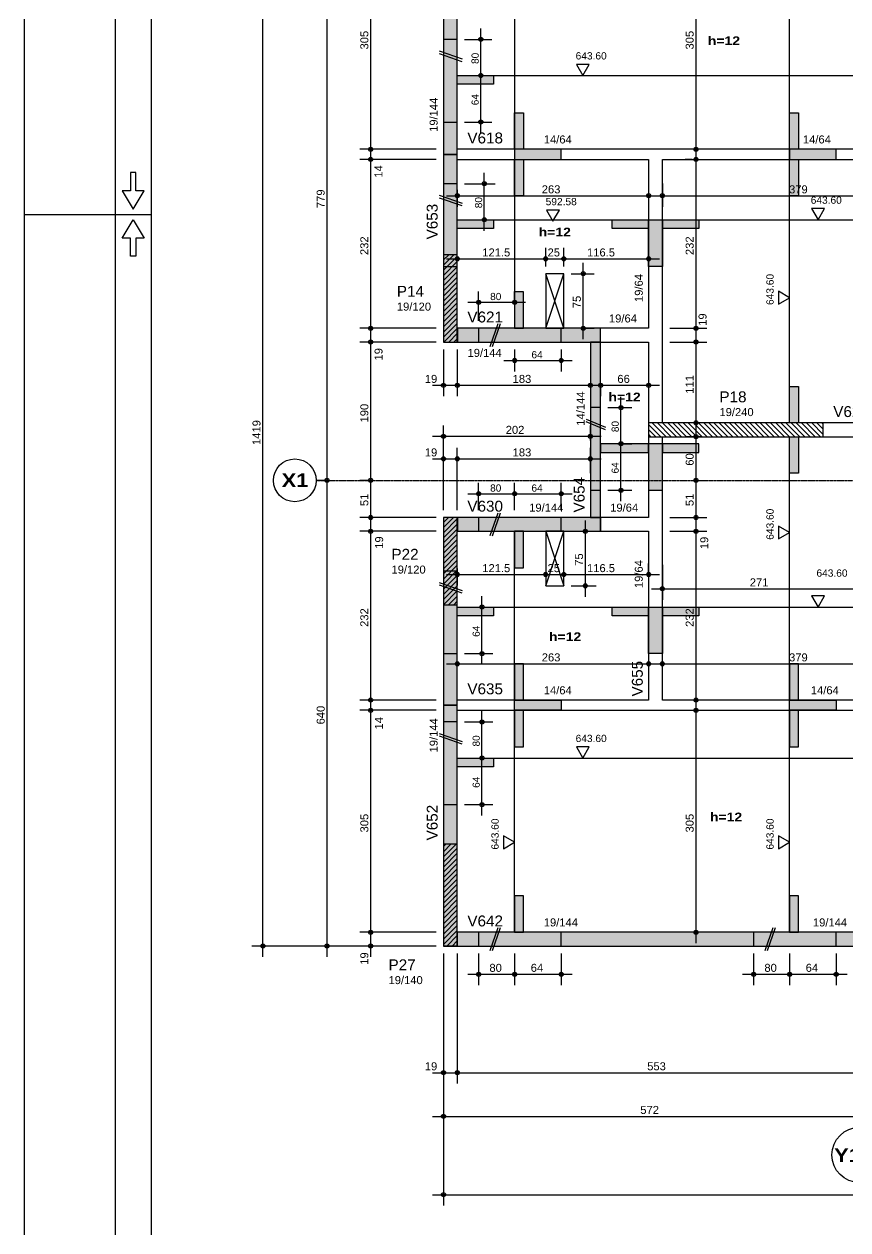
# Model space of a CAD drawing. Extents: x 0 to 7795, y 0 to 4205.
# Drawn here: x 0 to 1132, y 1577 to 3234 of the extents above; entities that cross this region are included whole.
import ezdxf

# ---------------------------------------------------------------- set-up
doc = ezdxf.new("R2010")
doc.units = 0
doc.header["$MEASUREMENT"] = 0
for name, pattern in [('ESTILO_TQS_0002', [0.4, 0.1, -0.3]), ('ESTILO_TQS_0006', [0.3, 0.2, -0.1]), ('ESTILO_TQS_0007', [2.1, 1.5, -0.2, 0.2, -0.2])]:
    doc.linetypes.add(name, pattern=pattern)
for name, color, linetype in [('MTH-179', 1, 'CONTINUOUS'), ('MTH-224', 4, 'CONTINUOUS'), ('MTH-230', 1, 'CONTINUOUS'), ('MTH-COTAS7', 31, 'CONTINUOUS'), ('MTH-DIM-PILAR', 3, 'CONTINUOUS'), ('MTH-DIM-VIGA', 3, 'CONTINUOUS'), ('MTH-EIXO-214', 4, 'CONTINUOUS'), ('MTH-FACE-VIGA', 7, 'CONTINUOUS'), ('MTH-HACHURA-PILAR', 1, 'CONTINUOUS'), ('MTH-LINHA-SEÇÃO', 16, 'CONTINUOUS'), ('MTH-MARGEM', 5, 'CONTINUOUS'), ('MTH-PILAR-MORRE', 5, 'CONTINUOUS'), ('MTH-PILAR-SEGUE', 5, 'CONTINUOUS'), ('MTH-SIMB_COTA', 3, 'CONTINUOUS'), ('MTH-SOMB120', 56, 'CONTINUOUS'), ('MTH-SOMBRA21', 150, 'CONTINUOUS'), ('MTH-TIT1-PILAR', 5, 'CONTINUOUS'), ('MTH-TIT1-VIGA', 5, 'CONTINUOUS'), ('MTH-TXT', 4, 'CONTINUOUS'), ('MTH-TXT-NEGRITO', 5, 'CONTINUOUS'), ('MTH-VIGA-INVERTIDA', 7, 'ESTILO_TQS_0002')]:
    doc.layers.add(name, color=color, linetype=linetype)
doc.styles.add('TQS_ARIAL', font='arial.ttf')
doc.styles.add('TQS_ARIAL_BLACK', font='ariblk.ttf')

msp = doc.modelspace()

# ---------------------------------------------------------------- linework, layer by layer
at = {"layer": 'MTH-179', "linetype": 'Continuous'}
for p, q in [((0.004008, 4204.998269), (0.004008, -0.002219)), ((125.004016, 4204.998269), (125.004016, -0.002219)), ((0.004008, 2972.497781), (175.004008, 2972.497781))]:
    msp.add_line(p, q, dxfattribs=at)
for points in [[(150.004008, 2979.997781), (165.004008, 3004.997781), (153.754008, 3004.997781), (153.754008, 3029.997781), (146.254008, 3029.997781), (146.254008, 3004.997781), (135.004008, 3004.997781), (150.004008, 2979.997781)], [(150.004008, 2964.997781), (165.004008, 2939.997781), (153.754008, 2939.997781), (153.754008, 2914.997781), (146.254008, 2914.997781), (146.254008, 2939.997781), (135.004008, 2939.997781), (150.004008, 2964.997781)]]:
    msp.add_lwpolyline(points, dxfattribs=at)
at = {"layer": 'MTH-224', "linetype": 'Continuous'}
for points in [[(759.359602, 3178.810307), (768.192605, 3163.511837), (777.02473, 3178.810307), (759.359602, 3178.810307)], [(718.178365, 2978.528979), (727.011368, 2963.230509), (735.843493, 2978.528979), (718.178365, 2978.528979)], [(1082.560302, 2980.528979), (1091.393306, 2965.230509), (1100.22543, 2980.528979), (1082.560302, 2980.528979)], [(1037.096563, 2849.268351), (1052.395033, 2858.101354), (1037.096563, 2866.933478), (1037.096563, 2849.268351)], [(1037.096563, 2526.651687), (1052.395033, 2535.484691), (1037.096563, 2544.316815), (1037.096563, 2526.651687)], [(1082.560302, 2448.289964), (1091.393306, 2432.991494), (1100.22543, 2448.289964), (1082.560302, 2448.289964)], [(759.359602, 2240.790798), (768.192605, 2225.492328), (777.02473, 2240.790798), (759.359602, 2240.790798)], [(659.087896, 2100.906046), (674.386366, 2109.739049), (659.087896, 2118.571174), (659.087896, 2100.906046)], [(1037.096563, 2100.906046), (1052.395033, 2109.739049), (1037.096563, 2118.571174), (1037.096563, 2100.906046)]]:
    msp.add_lwpolyline(points, dxfattribs=at)
at = {"layer": 'MTH-230', "linetype": 'Continuous'}
for p, q in [((717.011355, 2816.135497), (742.011369, 2891.135495)), ((742.011369, 2816.135497), (717.011355, 2891.135495)), ((717.011301, 2537.135601), (742.011301, 2462.135601)), ((717.011301, 2462.135601), (742.011301, 2537.135601))]:
    msp.add_line(p, q, dxfattribs=at)
for centre, radius in [((372.092488, 2607.135465), 29.418879), ((1148.511366, 1680.135501), 38)]:
    msp.add_circle(centre, radius, dxfattribs=at)
at = {"layer": 'MTH-COTAS7', "linetype": 'Continuous'}
for p, q in [((328.265627, 1952.135502), (328.265627, 3401.1355)), ((416.511366, 2592.135465), (416.511366, 3401.1355)), ((476.511366, 3047.1355), (476.511366, 3382.135501)), ((923.725846, 3047.1355), (923.725846, 3382.135501)), ((627.922826, 3148.511837), (627.922826, 3228.077854)), ((605.511366, 3213.077854), (642.922826, 3213.077854)), ((627.922826, 3084.511837), (627.922826, 3178.511837)), ((630.511366, 3163.511837), (642.922826, 3163.511837)), ((630.511366, 3163.511837), (642.922826, 3163.511837)), ((605.511366, 3099.511837), (642.922826, 3099.511837)), ((476.511366, 3033.1355), (476.511366, 3077.1355)), ((566.511366, 3062.1355), (461.511366, 3062.1355)), ((566.511366, 3062.1355), (461.511366, 3062.1355)), ((476.511366, 2801.135501), (476.511366, 3063.1355)), ((930.829423, 3062.1355), (908.725846, 3062.1355)), ((923.725846, 2801.135501), (923.725846, 3063.1355)), ((566.511366, 3048.1355), (461.511366, 3048.1355)), ((566.511366, 3048.1355), (461.511366, 3048.1355)), ((918.511368, 3048.1355), (908.725846, 3048.1355)), ((632.658982, 2950.230509), (632.658982, 3029.796526)), ((595.511366, 3006.466869), (595.511366, 2983.232143)), ((605.511366, 3014.796526), (647.658982, 3014.796526)), ((858.51137, 3005.209208), (858.51137, 2983.232143)), ((877.51137, 3015.238483), (877.51137, 2983.232143)), ((580.511366, 2998.232143), (873.51137, 2998.232143)), ((862.51137, 2998.232143), (1271.506838, 2998.232143)), ((605.511366, 2965.230509), (647.658982, 2965.230509)), ((595.511366, 2890.565791), (595.511366, 2926.533561)), ((717.011355, 2901.135495), (717.011355, 2926.533561)), ((717.011355, 2901.135495), (717.011355, 2926.533561)), ((742.011369, 2901.135495), (742.011369, 2926.533561)), ((742.011369, 2901.135495), (742.011369, 2926.533561)), ((858.51137, 2911.230509), (858.51137, 2926.533561)), ((580.511366, 2911.533561), (732.011355, 2911.533561)), ((702.011355, 2911.533561), (757.011369, 2911.533561)), ((727.011369, 2911.533561), (873.51137, 2911.533561)), ((768.627084, 2801.135501), (768.627084, 2906.135495)), ((752.011369, 2891.135495), (783.627084, 2891.135495)), ((624.82035, 2826.135501), (624.82035, 2866.885246)), ((674.386366, 2851.135501), (674.386366, 2866.885246)), ((609.82035, 2851.885246), (689.386366, 2851.885246)), ((476.511366, 2782.135501), (476.511366, 2831.135501)), ((923.725846, 2782.135501), (923.725846, 2831.135501)), ((566.511366, 2816.135501), (461.511366, 2816.135501)), ((566.511366, 2816.135501), (461.511366, 2816.135501)), ((476.511366, 2592.135465), (476.511366, 2812.135501)), ((769.499742, 2816.135501), (783.627084, 2816.135501)), ((887.51137, 2816.135501), (938.725846, 2816.135501)), ((887.51137, 2816.135501), (938.725846, 2816.135501)), ((923.725846, 2671.135503), (923.725846, 2812.135501)), ((566.511366, 2797.135501), (461.511366, 2797.135501)), ((566.511366, 2797.135501), (461.511366, 2797.135501)), ((576.511366, 2787.135501), (576.511366, 2722.75702)), ((595.511366, 2787.135501), (595.511366, 2722.75702)), ((674.386366, 2787.135501), (674.386366, 2756.869801)), ((738.386366, 2787.135501), (738.386366, 2756.869801)), ((887.51137, 2797.135501), (938.725846, 2797.135501)), ((887.51137, 2797.135501), (938.725846, 2797.135501)), ((595.511366, 2777.135501), (595.511366, 2722.75702)), ((659.386366, 2771.869801), (753.386366, 2771.869801)), ((778.511366, 2764.81614), (778.511366, 2722.75702)), ((561.511366, 2737.75702), (610.511366, 2737.75702)), ((580.511366, 2737.75702), (793.511366, 2737.75702)), ((777.511366, 2737.75702), (873.51137, 2737.75702)), ((792.511366, 2740.018856), (792.511366, 2722.75702)), ((858.51137, 2737.846859), (858.51137, 2722.75702)), ((820.483856, 2642.527597), (820.483856, 2722.093613)), ((802.511371, 2707.093613), (835.483856, 2707.093613)), ((932.445844, 2686.135503), (908.725846, 2686.135503)), ((576.511366, 2576.135501), (576.511366, 2682.734436)), ((778.511366, 2661.744112), (778.511366, 2682.734436)), ((820.483856, 2578.527597), (820.483856, 2672.527597)), ((923.725846, 2592.135465), (923.725846, 2682.135503)), ((561.511366, 2667.734436), (793.511366, 2667.734436)), ((576.511366, 2566.135501), (576.511366, 2651.744112)), ((595.511366, 2566.135501), (595.511366, 2651.744112)), ((595.511366, 2576.135501), (595.511366, 2651.744112)), ((778.511366, 2617.135465), (778.511366, 2651.744112)), ((815.996606, 2657.527597), (835.483856, 2657.527597)), ((815.996606, 2657.527597), (835.483856, 2657.527597)), ((932.279782, 2667.135503), (908.725846, 2667.135503)), ((561.511366, 2636.744112), (610.511366, 2636.744112)), ((580.511366, 2636.744112), (793.511366, 2636.744112)), ((416.511366, 1952.135502), (416.511366, 2622.135465)), ((476.511366, 2541.135501), (476.511366, 2622.135465)), ((923.725846, 2541.135501), (923.725846, 2622.135465)), ((414.290265, 2607.135465), (401.511366, 2607.135465)), ((415.263329, 2607.135465), (401.511366, 2607.135465)), ((475.263329, 2607.135465), (461.511366, 2607.135465)), ((475.263329, 2607.135465), (461.511366, 2607.135465)), ((624.82035, 2566.135501), (624.82035, 2603.675769)), ((674.386366, 2566.135501), (674.386366, 2603.675769)), ((674.386366, 2566.135501), (674.386366, 2603.675769)), ((738.386366, 2566.135501), (738.386366, 2603.675769)), ((920.849587, 2607.135465), (938.725846, 2607.135465)), ((920.849587, 2607.135465), (938.725846, 2607.135465)), ((609.82035, 2588.675769), (689.386366, 2588.675769)), ((659.386366, 2588.675769), (753.386366, 2588.675769)), ((802.511371, 2593.527597), (835.483856, 2593.527597)), ((476.511366, 2522.135501), (476.511366, 2571.135501)), ((923.725846, 2522.135501), (923.725846, 2571.135501)), ((566.511366, 2556.135501), (461.511366, 2556.135501)), ((566.511366, 2556.135501), (461.511366, 2556.135501)), ((476.511366, 2290.135499), (476.511366, 2552.135501)), ((771.572655, 2447.135601), (771.572655, 2552.135501)), ((887.51137, 2556.135501), (938.725846, 2556.135501)), ((887.51137, 2556.135501), (938.725846, 2556.135501)), ((923.725846, 2290.135499), (923.725846, 2552.135501)), ((566.511366, 2537.135501), (461.511366, 2537.135501)), ((566.511366, 2537.135501), (461.511366, 2537.135501)), ((752.011301, 2537.135501), (786.572655, 2537.135501)), ((887.51137, 2537.135501), (938.725846, 2537.135501)), ((887.51137, 2537.135501), (938.725846, 2537.135501)), ((595.511366, 2486.135501), (595.511366, 2462.703792)), ((717.011301, 2489.635601), (717.011301, 2462.703792)), ((717.011301, 2489.635601), (717.011301, 2462.703792)), ((742.011301, 2472.135601), (742.011301, 2492.703792)), ((742.011301, 2472.135601), (742.011301, 2492.703792)), ((858.51137, 2481.441871), (858.51137, 2492.703792)), ((877.51137, 2490.948344), (877.51137, 2443.127822)), ((580.511366, 2477.703792), (732.011301, 2477.703792)), ((702.011301, 2477.703792), (757.011301, 2477.703792)), ((727.011301, 2477.703792), (873.51137, 2477.703792)), ((752.011301, 2462.135601), (786.572655, 2462.135601)), ((862.51137, 2458.127822), (1163.511366, 2458.127822)), ((629.402199, 2353.991494), (629.402199, 2447.991494)), ((630.511366, 2432.991494), (644.402199, 2432.991494)), ((877.51137, 2349.816305), (877.51137, 2370.038858)), ((580.511366, 2355.038858), (873.51137, 2355.038858)), ((605.511366, 2368.991494), (644.402199, 2368.991494)), ((862.51137, 2355.038858), (1271.506838, 2355.038858)), ((476.511366, 2276.135499), (476.511366, 2320.135499)), ((566.511366, 2305.135499), (461.511366, 2305.135499)), ((566.511366, 2305.135499), (461.511366, 2305.135499)), ((476.511366, 1971.135501), (476.511366, 2306.135499)), ((932.234562, 2305.135499), (908.725846, 2305.135499)), ((923.725846, 1971.135501), (923.725846, 2306.135499)), ((566.511366, 2291.135499), (461.511366, 2291.135499)), ((566.511366, 2291.135499), (461.511366, 2291.135499)), ((629.402199, 2210.492328), (629.402199, 2290.058344)), ((605.511366, 2275.058344), (644.402199, 2275.058344)), ((629.402199, 2146.492328), (629.402199, 2240.492328)), ((630.511366, 2225.492328), (644.402199, 2225.492328)), ((630.511366, 2225.492328), (644.402199, 2225.492328)), ((605.511366, 2161.492328), (644.402199, 2161.492328)), ((476.511366, 1952.135502), (476.511366, 2001.135501)), ((566.511366, 1986.135501), (461.511366, 1986.135501)), ((566.511366, 1986.135501), (461.511366, 1986.135501)), ((566.511366, 1967.135502), (313.265627, 1967.135502)), ((566.511366, 1967.135502), (401.511366, 1967.135502)), ((566.511366, 1967.135502), (461.511366, 1967.135502)), ((576.511366, 1957.135502), (576.511366, 1778.135501)), ((576.511366, 1957.135502), (576.511366, 1718.135501)), ((595.511366, 1957.135502), (595.511366, 1778.135501)), ((595.511366, 1957.135501), (595.511366, 1778.135501)), ((624.82035, 1957.135501), (624.82035, 1913.431339)), ((674.386366, 1957.135501), (674.386366, 1913.431339)), ((674.386366, 1957.135501), (674.386366, 1913.431339)), ((738.386366, 1957.135501), (738.386366, 1913.431339)), ((1002.829017, 1957.135501), (1002.829017, 1913.431339)), ((1052.395033, 1957.135501), (1052.395033, 1913.431339)), ((1052.395033, 1957.135501), (1052.395033, 1913.431339)), ((1116.395033, 1957.135501), (1116.395033, 1913.431339)), ((576.511366, 1947.135502), (576.511366, 1610.451785)), ((609.82035, 1928.431339), (689.386366, 1928.431339)), ((659.386366, 1928.431339), (753.386366, 1928.431339)), ((987.829017, 1928.431339), (1067.395033, 1928.431339)), ((1037.395033, 1928.431339), (1131.395033, 1928.431339)), ((561.511366, 1793.135501), (610.511366, 1793.135501)), ((580.511366, 1793.135501), (1163.511366, 1793.135501)), ((561.511366, 1733.135501), (1163.511366, 1733.135501)), ((561.511366, 1625.451785), (5343.511366, 1625.451785))]:
    msp.add_line(p, q, dxfattribs=at)
at = {"layer": 'MTH-EIXO-214', "linetype": 'ESTILO_TQS_0007'}
msp.add_line((401.511366, 2607.135465), (5503.511366, 2607.135465), dxfattribs=at)
at = {"layer": 'MTH-FACE-VIGA', "linetype": 'Continuous'}
for points in [[(576.511366, 3246.1355), (576.511366, 3055.1355)], [(595.511366, 3062.1355), (595.511366, 3246.1355)], [(576.511366, 3055.1355), (576.511366, 2917.135501)], [(1256.506838, 3062.1355), (595.511366, 3062.1355)], [(595.511366, 2917.135501), (595.511366, 3048.1355)], [(595.511366, 3048.1355), (858.51137, 3048.1355)], [(858.51137, 3048.1355), (858.51137, 2816.135501)], [(877.51137, 2806.635501), (877.51137, 3048.1355)], [(877.51137, 3048.1355), (979.511366, 3048.1355)], [(979.511366, 3048.1355), (1275.506838, 3048.1355)], [(717.011355, 2816.135497), (742.011369, 2816.135497), (742.011369, 2891.135495), (717.011355, 2891.135495), (717.011355, 2816.135497)], [(785.511366, 2816.135501), (595.511366, 2816.135501)], [(858.51137, 2816.135501), (785.511366, 2816.135501)], [(877.51137, 2686.135503), (877.51137, 2806.635501)], [(595.511366, 2797.135501), (778.511366, 2797.135501)], [(778.511366, 2797.135501), (778.511366, 2556.135501)], [(792.511366, 2797.135501), (858.51137, 2797.135501)], [(792.511366, 2556.135501), (792.511366, 2797.135501)], [(858.51137, 2797.135501), (858.51137, 2686.135503)], [(1310.51056, 2686.135501), (1098.511366, 2686.135501)], [(858.51137, 2667.135503), (858.51137, 2556.135501)], [(877.51137, 2546.635501), (877.51137, 2667.135503)], [(1098.511366, 2667.135501), (1310.51056, 2667.135501)], [(778.511366, 2556.135501), (595.511366, 2556.135501)], [(858.51137, 2556.135501), (792.511366, 2556.135501)], [(595.511366, 2537.135501), (785.511366, 2537.135501)], [(717.011301, 2537.135601), (717.011301, 2462.135601), (742.011301, 2462.135601), (742.011301, 2537.135601), (717.011301, 2537.135601)], [(785.511366, 2537.135501), (858.51137, 2537.135501)], [(858.51137, 2537.135501), (858.51137, 2305.135499)], [(877.51137, 2305.135499), (877.51137, 2546.635501)], [(576.511366, 2436.135501), (576.511366, 2298.135499)], [(595.511366, 2305.135499), (595.511366, 2436.135501)], [(858.51137, 2305.135499), (595.511366, 2305.135499)], [(979.511366, 2305.135499), (877.51137, 2305.135499)], [(1275.506838, 2305.135499), (979.511366, 2305.135499)], [(576.511366, 2298.135499), (576.511366, 2107.135502)], [(595.511366, 2107.135502), (595.511366, 2291.135499)], [(595.511366, 2291.135499), (1256.506838, 2291.135499)], [(1256.506838, 1986.135501), (595.511366, 1986.135501)], [(595.511366, 1967.135501), (979.511366, 1967.135501)], [(979.511366, 1967.135501), (1256.511366, 1967.135501)]]:
    msp.add_lwpolyline(points, dxfattribs=at)
at = {"layer": 'MTH-HACHURA-PILAR', "linetype": 'Continuous'}
for p, q in [((576.511366, 2902.892677), (590.75419, 2917.135501)), ((576.511366, 2909.963744), (583.683123, 2917.135501)), ((576.511366, 2917.034812), (576.612055, 2917.135501)), ((576.511366, 2895.821609), (595.511366, 2914.821609)), ((576.511366, 2888.750541), (595.511366, 2907.750541)), ((576.511366, 2881.679473), (595.511366, 2900.679473)), ((576.511366, 2874.608405), (595.511366, 2893.608405)), ((576.511366, 2867.537338), (595.511366, 2886.537338)), ((576.511366, 2860.46627), (595.511366, 2879.46627)), ((576.511366, 2853.395202), (595.511366, 2872.395202)), ((576.511366, 2846.324134), (595.511366, 2865.324134)), ((576.511366, 2839.253066), (595.511366, 2858.253066)), ((576.511366, 2832.181998), (595.511366, 2851.181998)), ((576.511366, 2825.110931), (595.511366, 2844.110931)), ((576.511366, 2818.039863), (595.511366, 2837.039863)), ((576.511366, 2810.968795), (595.511366, 2829.968795)), ((576.511366, 2803.897727), (595.511366, 2822.897727)), ((576.820208, 2797.135501), (595.511366, 2815.826659)), ((583.891275, 2797.135501), (595.511366, 2808.755592)), ((590.962343, 2797.135501), (595.511366, 2801.684524)), ((863.540539, 2686.135503), (882.540539, 2667.135503)), ((870.611607, 2686.135503), (889.611607, 2667.135503)), ((877.682675, 2686.135503), (896.682675, 2667.135503)), ((884.753742, 2686.135503), (903.753742, 2667.135503)), ((891.82481, 2686.135503), (910.82481, 2667.135503)), ((898.895878, 2686.135503), (917.895878, 2667.135503)), ((905.966946, 2686.135503), (924.966946, 2667.135503)), ((913.038014, 2686.135503), (932.038014, 2667.135503)), ((920.109081, 2686.135503), (939.109081, 2667.135503)), ((927.180149, 2686.135503), (946.180149, 2667.135503)), ((934.251217, 2686.135503), (953.251217, 2667.135503)), ((941.322285, 2686.135503), (960.322285, 2667.135503)), ((948.393353, 2686.135503), (967.393353, 2667.135503)), ((955.464421, 2686.135503), (974.464421, 2667.135503)), ((962.535488, 2686.135503), (981.535488, 2667.135503)), ((969.606556, 2686.135503), (988.606556, 2667.135503)), ((976.677624, 2686.135503), (995.677624, 2667.135503)), ((983.748692, 2686.135503), (1002.748692, 2667.135503)), ((990.81976, 2686.135503), (1009.81976, 2667.135503)), ((997.890827, 2686.135503), (1016.890827, 2667.135503)), ((1004.961895, 2686.135503), (1023.961895, 2667.135503)), ((1012.032963, 2686.135503), (1031.032963, 2667.135503)), ((1019.104031, 2686.135503), (1038.104031, 2667.135503)), ((1026.175099, 2686.135503), (1045.175099, 2667.135503)), ((1033.246166, 2686.135503), (1052.246166, 2667.135503)), ((1040.317234, 2686.135503), (1059.317234, 2667.135503)), ((1047.388302, 2686.135503), (1066.388302, 2667.135503)), ((1054.45937, 2686.135503), (1073.45937, 2667.135503)), ((1061.530438, 2686.135503), (1080.530438, 2667.135503)), ((1068.601506, 2686.135503), (1087.601506, 2667.135503)), ((1075.672573, 2686.135503), (1094.672573, 2667.135503)), ((1082.743641, 2686.135503), (1098.511366, 2670.367777)), ((1089.814709, 2686.135503), (1098.511366, 2677.438845)), ((1096.885777, 2686.135503), (1098.511366, 2684.509913)), ((858.511366, 2684.093607), (875.469471, 2667.135503)), ((858.511366, 2677.022539), (868.398403, 2667.135503)), ((858.511366, 2669.951472), (861.327336, 2667.135503)), ((576.511366, 2542.268218), (590.378649, 2556.135501)), ((576.511366, 2549.339286), (583.307581, 2556.135501)), ((576.511366, 2535.19715), (595.511366, 2554.19715)), ((576.511366, 2528.126083), (595.511366, 2547.126083)), ((576.511366, 2521.055015), (595.511366, 2540.055015)), ((576.511366, 2513.983947), (595.511366, 2532.983947)), ((576.511366, 2506.912879), (595.511366, 2525.912879)), ((576.511366, 2499.841811), (595.511366, 2518.841811)), ((576.511366, 2492.770744), (595.511366, 2511.770744)), ((576.511366, 2485.699676), (595.511366, 2504.699676)), ((576.511366, 2478.628608), (595.511366, 2497.628608)), ((576.511366, 2471.55754), (595.511366, 2490.55754)), ((576.511366, 2464.486472), (595.511366, 2483.486472)), ((576.511366, 2457.415404), (595.511366, 2476.415404)), ((576.511366, 2450.344337), (595.511366, 2469.344337)), ((576.511366, 2443.273269), (595.511366, 2462.273269)), ((576.511366, 2436.202201), (595.511366, 2455.202201)), ((583.515734, 2436.135501), (595.511366, 2448.131133)), ((590.586802, 2436.135501), (595.511366, 2441.060065)), ((576.511366, 2089.719878), (593.92699, 2107.135502)), ((576.511366, 2096.790946), (586.855922, 2107.135502)), ((576.511366, 2103.862014), (579.784854, 2107.135502)), ((576.511366, 2082.64881), (595.511366, 2101.64881)), ((576.511366, 2075.577743), (595.511366, 2094.577743)), ((576.511366, 2068.506675), (595.511366, 2087.506675)), ((576.511366, 2061.435607), (595.511366, 2080.435607)), ((576.511366, 2054.364539), (595.511366, 2073.364539)), ((576.511366, 2047.293471), (595.511366, 2066.293471)), ((576.511366, 2040.222404), (595.511366, 2059.222404)), ((576.511366, 2033.151336), (595.511366, 2052.151336)), ((576.511366, 2026.080268), (595.511366, 2045.080268)), ((576.511366, 2019.0092), (595.511366, 2038.0092)), ((576.511366, 2011.938132), (595.511366, 2030.938132)), ((576.511366, 2004.867064), (595.511366, 2023.867064)), ((576.511366, 1997.795997), (595.511366, 2016.795997)), ((576.511366, 1990.724929), (595.511366, 2009.724929)), ((576.511366, 1983.653861), (595.511366, 2002.653861)), ((576.511366, 1976.582793), (595.511366, 1995.582793)), ((576.511366, 1969.511725), (595.511366, 1988.511725)), ((581.20621, 1967.135502), (595.511366, 1981.440658)), ((588.277278, 1967.135502), (595.511366, 1974.36959)), ((595.348346, 1967.135502), (595.511366, 1967.298522))]:
    msp.add_line(p, q, dxfattribs=at)
at = {"layer": 'MTH-LINHA-SEÇÃO', "linetype": 'Continuous'}
for p, q in [((674.386366, 3367.135501), (674.386366, 2816.135501)), ((1052.395033, 2686.135501), (1052.395033, 3367.135501)), ((570.395786, 3193.87845), (601.947584, 3182.956674)), ((570.547478, 3197.215659), (602.099276, 3186.293883)), ((595.511366, 3163.511837), (1550.51056, 3163.511837)), ((570.395786, 2995.597122), (601.947584, 2984.675346)), ((570.547478, 2998.934331), (602.099276, 2988.012555)), ((595.511366, 2965.230509), (1600.51056, 2965.230509)), ((640.682544, 2791.171612), (651.604321, 2822.72341)), ((644.019754, 2791.019921), (654.94153, 2822.571718)), ((772.395791, 2687.89421), (798.947589, 2676.972433)), ((772.547483, 2691.231419), (799.099281, 2680.309643)), ((1052.395033, 1986.135501), (1052.395033, 2667.135501)), ((640.682544, 2531.171612), (651.604321, 2562.72341)), ((644.019754, 2531.019921), (654.94153, 2562.571718)), ((674.386366, 1986.135501), (674.386366, 2537.135501)), ((570.395786, 2463.358107), (601.947584, 2452.436331)), ((570.547478, 2466.695316), (602.099276, 2455.77354)), ((595.511366, 2432.991494), (1600.51056, 2432.991494)), ((570.395786, 2255.858941), (601.947584, 2244.937164)), ((570.547478, 2259.19615), (602.099276, 2248.274374)), ((595.511366, 2225.492328), (2503.511361, 2225.492328)), ((640.682544, 1961.171612), (651.604321, 1992.72341)), ((644.019754, 1961.019921), (654.94153, 1992.571718)), ((1018.691211, 1961.171612), (1029.612987, 1992.72341)), ((1022.02842, 1961.019921), (1032.950197, 1992.571718))]:
    msp.add_line(p, q, dxfattribs=at)
for points in [[(595.511366, 3213.077854), (576.511366, 3213.077854), (576.511366, 3099.511837), (595.511366, 3099.511837), (595.511366, 3213.077854)], [(595.511366, 3163.511837), (645.511366, 3163.511837), (645.511366, 3151.511837), (595.511366, 3151.511837), (595.511366, 3163.511837)], [(674.386366, 3062.1355), (674.386366, 3112.1355), (686.386366, 3112.1355), (686.386366, 3062.1355), (674.386366, 3062.1355)], [(1052.395033, 3062.1355), (1052.395033, 3112.1355), (1064.395033, 3112.1355), (1064.395033, 3062.1355), (1052.395033, 3062.1355)], [(738.386366, 3062.1355), (674.386366, 3062.1355), (674.386366, 3048.1355), (738.386366, 3048.1355), (738.386366, 3062.1355)], [(1116.395033, 3062.1355), (1052.395033, 3062.1355), (1052.395033, 3048.1355), (1116.395033, 3048.1355), (1116.395033, 3062.1355)], [(674.386366, 2998.1355), (674.386366, 3048.1355), (686.386366, 3048.1355), (686.386366, 2998.1355), (674.386366, 2998.1355)], [(1052.395033, 2998.1355), (1052.395033, 3048.1355), (1064.395033, 3048.1355), (1064.395033, 2998.1355), (1052.395033, 2998.1355)], [(595.511366, 3014.796526), (576.511366, 3014.796526), (576.511366, 2901.230509), (595.511366, 2901.230509), (595.511366, 3014.796526)], [(595.511366, 2965.230509), (645.511366, 2965.230509), (645.511366, 2953.230509), (595.511366, 2953.230509), (595.511366, 2965.230509)], [(808.51137, 2965.230509), (858.51137, 2965.230509), (858.51137, 2953.230509), (808.51137, 2953.230509), (808.51137, 2965.230509)], [(858.51137, 2965.230509), (877.51137, 2965.230509), (877.51137, 2901.230509), (858.51137, 2901.230509), (858.51137, 2965.230509)], [(877.51137, 2965.230509), (927.51137, 2965.230509), (927.51137, 2953.230509), (877.51137, 2953.230509), (877.51137, 2965.230509)], [(674.386366, 2866.135501), (674.386366, 2816.135501), (686.386366, 2816.135501), (686.386366, 2866.135501), (674.386366, 2866.135501)], [(624.82035, 2816.135501), (624.82035, 2797.135501), (738.386366, 2797.135501), (738.386366, 2816.135501), (624.82035, 2816.135501)], [(1052.395033, 2686.135503), (1052.395033, 2736.135503), (1064.395033, 2736.135503), (1064.395033, 2686.135503), (1052.395033, 2686.135503)], [(792.511371, 2707.093613), (778.511371, 2707.093613), (778.511371, 2593.527597), (792.511371, 2593.527597), (792.511371, 2707.093613)], [(858.511371, 2657.527597), (792.511371, 2657.527597), (792.511371, 2645.527597), (858.511371, 2645.527597), (858.511371, 2657.527597)], [(877.511371, 2657.527597), (858.511371, 2657.527597), (858.511371, 2593.527597), (877.511371, 2593.527597), (877.511371, 2657.527597)], [(927.511371, 2657.527597), (877.511371, 2657.527597), (877.511371, 2645.527597), (927.511371, 2645.527597), (927.511371, 2657.527597)], [(1052.395033, 2617.135503), (1052.395033, 2667.135503), (1064.395033, 2667.135503), (1064.395033, 2617.135503), (1052.395033, 2617.135503)], [(624.82035, 2556.135501), (624.82035, 2537.135501), (738.386366, 2537.135501), (738.386366, 2556.135501), (624.82035, 2556.135501)], [(674.386366, 2537.135501), (674.386366, 2487.135501), (686.386366, 2487.135501), (686.386366, 2537.135501), (674.386366, 2537.135501)], [(595.511366, 2482.557511), (576.511366, 2482.557511), (576.511366, 2368.991494), (595.511366, 2368.991494), (595.511366, 2482.557511)], [(595.511366, 2432.991494), (645.511366, 2432.991494), (645.511366, 2420.991494), (595.511366, 2420.991494), (595.511366, 2432.991494)], [(808.51137, 2432.991494), (858.51137, 2432.991494), (858.51137, 2420.991494), (808.51137, 2420.991494), (808.51137, 2432.991494)], [(858.51137, 2432.991494), (877.51137, 2432.991494), (877.51137, 2368.991494), (858.51137, 2368.991494), (858.51137, 2432.991494)], [(877.51137, 2432.991494), (927.51137, 2432.991494), (927.51137, 2420.991494), (877.51137, 2420.991494), (877.51137, 2432.991494)], [(674.386366, 2355.135501), (674.386366, 2305.135501), (686.386366, 2305.135501), (686.386366, 2355.135501), (674.386366, 2355.135501)], [(1052.395033, 2355.135501), (1052.395033, 2305.135501), (1064.395033, 2305.135501), (1064.395033, 2355.135501), (1052.395033, 2355.135501)], [(738.386366, 2291.135501), (674.386366, 2291.135501), (674.386366, 2305.135501), (738.386366, 2305.135501), (738.386366, 2291.135501)], [(1116.395033, 2291.135501), (1052.395033, 2291.135501), (1052.395033, 2305.135501), (1116.395033, 2305.135501), (1116.395033, 2291.135501)], [(674.386366, 2291.135501), (674.386366, 2241.135501), (686.386366, 2241.135501), (686.386366, 2291.135501), (674.386366, 2291.135501)], [(1052.395033, 2291.135501), (1052.395033, 2241.135501), (1064.395033, 2241.135501), (1064.395033, 2291.135501), (1052.395033, 2291.135501)], [(595.511366, 2275.058344), (576.511366, 2275.058344), (576.511366, 2161.492328), (595.511366, 2161.492328), (595.511366, 2275.058344)], [(595.511366, 2225.492328), (645.511366, 2225.492328), (645.511366, 2213.492328), (595.511366, 2213.492328), (595.511366, 2225.492328)], [(674.386366, 2036.135501), (674.386366, 1986.135501), (686.386366, 1986.135501), (686.386366, 2036.135501), (674.386366, 2036.135501)], [(1052.395033, 2036.135501), (1052.395033, 1986.135501), (1064.395033, 1986.135501), (1064.395033, 2036.135501), (1052.395033, 2036.135501)], [(624.82035, 1986.135501), (624.82035, 1967.135501), (738.386366, 1967.135501), (738.386366, 1986.135501), (624.82035, 1986.135501)], [(1002.829017, 1986.135501), (1002.829017, 1967.135501), (1116.395033, 1967.135501), (1116.395033, 1986.135501), (1002.829017, 1986.135501)]]:
    msp.add_lwpolyline(points, dxfattribs=at)
at = {"layer": 'MTH-MARGEM', "linetype": 'Continuous'}
msp.add_line((175.004008, 49.997735), (175.004008, 4154.998269), dxfattribs=at)
at = {"layer": 'MTH-PILAR-MORRE', "linetype": 'Continuous'}
for points in [[(576.511366, 2797.135501), (595.511366, 2797.135501), (595.511366, 2917.135501), (576.511366, 2917.135501), (576.511366, 2797.135501)], [(1098.511366, 2667.135503), (1098.511366, 2686.135503), (858.511366, 2686.135503), (858.511366, 2667.135503), (1098.511366, 2667.135503)], [(576.511366, 2436.135501), (595.511366, 2436.135501), (595.511366, 2556.135501), (576.511366, 2556.135501), (576.511366, 2436.135501)], [(576.511366, 1967.135502), (595.511366, 1967.135502), (595.511366, 2107.135502), (576.511366, 2107.135502), (576.511366, 1967.135502)]]:
    msp.add_lwpolyline(points, dxfattribs=at)
at = {"layer": 'MTH-SIMB_COTA', "linetype": 'Continuous'}
for centre, radius in [((627.922826, 3213.077854), 2.8), ((627.922826, 3213.077854), 1.4), ((627.922826, 3163.511837), 2.8), ((627.922826, 3163.511837), 2.8), ((627.922826, 3163.511837), 1.4), ((627.922826, 3163.511837), 1.4), ((627.922826, 3099.511837), 2.8), ((627.922826, 3099.511837), 1.4), ((476.511366, 3062.1355), 2.8), ((476.511366, 3062.1355), 2.8), ((476.511366, 3048.1355), 2.8), ((476.511366, 3048.1355), 2.8), ((476.511366, 3062.1355), 1.4), ((476.511366, 3062.1355), 1.4), ((476.511366, 3048.1355), 1.4), ((476.511366, 3048.1355), 1.4), ((923.725846, 3062.1355), 2.8), ((923.725846, 3048.1355), 2.8), ((923.725846, 3062.1355), 1.4), ((923.725846, 3048.1355), 1.4), ((632.658982, 3014.796526), 2.8), ((632.658982, 3014.796526), 1.4), ((595.511366, 2998.232143), 2.8), ((595.511366, 2998.232143), 1.4), ((858.51137, 2998.232143), 2.8), ((858.51137, 2998.232143), 1.4), ((877.51137, 2998.232143), 2.8), ((877.51137, 2998.232143), 1.4), ((632.658982, 2965.230509), 2.8), ((632.658982, 2965.230509), 1.4), ((595.511366, 2911.533561), 2.8), ((595.511366, 2911.533561), 1.4), ((717.011355, 2911.533561), 2.8), ((717.011355, 2911.533561), 2.8), ((717.011355, 2911.533561), 1.4), ((717.011355, 2911.533561), 1.4), ((742.011369, 2911.533561), 2.8), ((742.011369, 2911.533561), 2.8), ((742.011369, 2911.533561), 1.4), ((742.011369, 2911.533561), 1.4), ((858.51137, 2911.533561), 2.8), ((858.51137, 2911.533561), 1.4), ((768.627084, 2891.135495), 2.8), ((768.627084, 2891.135495), 1.4), ((624.82035, 2851.885246), 2.8), ((624.82035, 2851.885246), 1.4), ((674.386366, 2851.885246), 2.8), ((674.386366, 2851.885246), 1.4), ((476.511366, 2816.135501), 2.8), ((476.511366, 2816.135501), 2.8), ((476.511366, 2816.135501), 1.4), ((476.511366, 2816.135501), 1.4), ((768.627084, 2816.135501), 2.8), ((768.627084, 2816.135501), 1.4), ((923.725846, 2816.135501), 2.8), ((923.725846, 2816.135501), 2.8), ((923.725846, 2816.135501), 1.4), ((923.725846, 2816.135501), 1.4), ((476.511366, 2797.135501), 2.8), ((476.511366, 2797.135501), 2.8), ((476.511366, 2797.135501), 1.4), ((476.511366, 2797.135501), 1.4), ((923.725846, 2797.135501), 2.8), ((923.725846, 2797.135501), 2.8), ((923.725846, 2797.135501), 1.4), ((923.725846, 2797.135501), 1.4), ((674.386366, 2771.869801), 2.8), ((674.386366, 2771.869801), 1.4), ((738.386366, 2771.869801), 2.8), ((738.386366, 2771.869801), 1.4), ((576.511366, 2737.75702), 2.8), ((576.511366, 2737.75702), 1.4), ((595.511366, 2737.75702), 2.8), ((595.511366, 2737.75702), 2.8), ((595.511366, 2737.75702), 1.4), ((595.511366, 2737.75702), 1.4), ((778.511366, 2737.75702), 2.8), ((778.511366, 2737.75702), 1.4), ((792.511366, 2737.75702), 2.8), ((792.511366, 2737.75702), 1.4), ((858.51137, 2737.75702), 2.8), ((858.51137, 2737.75702), 1.4), ((820.483856, 2707.093613), 2.8), ((820.483856, 2707.093613), 1.4), ((923.725846, 2686.135503), 2.8), ((923.725846, 2686.135503), 1.4), ((576.511366, 2667.734436), 2.8), ((576.511366, 2667.734436), 1.4), ((778.511366, 2667.734436), 2.8), ((778.511366, 2667.734436), 1.4), ((923.725846, 2667.135503), 2.8), ((923.725846, 2667.135503), 1.4), ((820.483856, 2657.527597), 2.8), ((820.483856, 2657.527597), 2.8), ((820.483856, 2657.527597), 1.4), ((820.483856, 2657.527597), 1.4), ((576.511366, 2636.744112), 2.8), ((576.511366, 2636.744112), 1.4), ((595.511366, 2636.744112), 2.8), ((595.511366, 2636.744112), 2.8), ((595.511366, 2636.744112), 1.4), ((595.511366, 2636.744112), 1.4), ((778.511366, 2636.744112), 2.8), ((778.511366, 2636.744112), 1.4), ((416.511366, 2607.135465), 2.8), ((416.511366, 2607.135465), 2.8), ((416.511366, 2607.135465), 1.4), ((416.511366, 2607.135465), 1.4), ((476.511366, 2607.135465), 2.8), ((476.511366, 2607.135465), 2.8), ((476.511366, 2607.135465), 1.4), ((476.511366, 2607.135465), 1.4), ((923.725846, 2607.135465), 2.8), ((923.725846, 2607.135465), 2.8), ((923.725846, 2607.135465), 1.4), ((923.725846, 2607.135465), 1.4), ((624.82035, 2588.675769), 2.8), ((624.82035, 2588.675769), 1.4), ((674.386366, 2588.675769), 2.8), ((674.386366, 2588.675769), 2.8), ((674.386366, 2588.675769), 1.4), ((674.386366, 2588.675769), 1.4), ((738.386366, 2588.675769), 2.8), ((738.386366, 2588.675769), 1.4), ((820.483856, 2593.527597), 2.8), ((820.483856, 2593.527597), 1.4), ((476.511366, 2556.135501), 2.8), ((476.511366, 2556.135501), 2.8), ((476.511366, 2556.135501), 1.4), ((476.511366, 2556.135501), 1.4), ((923.725846, 2556.135501), 2.8), ((923.725846, 2556.135501), 2.8), ((923.725846, 2556.135501), 1.4), ((923.725846, 2556.135501), 1.4), ((476.511366, 2537.135501), 2.8), ((476.511366, 2537.135501), 2.8), ((476.511366, 2537.135501), 1.4), ((476.511366, 2537.135501), 1.4), ((771.572655, 2537.135501), 2.8), ((771.572655, 2537.135501), 1.4), ((923.725846, 2537.135501), 2.8), ((923.725846, 2537.135501), 2.8), ((923.725846, 2537.135501), 1.4), ((923.725846, 2537.135501), 1.4), ((595.511366, 2477.703792), 2.8), ((595.511366, 2477.703792), 1.4), ((717.011301, 2477.703792), 2.8), ((717.011301, 2477.703792), 2.8), ((717.011301, 2477.703792), 1.4), ((717.011301, 2477.703792), 1.4), ((742.011301, 2477.703792), 2.8), ((742.011301, 2477.703792), 2.8), ((742.011301, 2477.703792), 1.4), ((742.011301, 2477.703792), 1.4), ((858.51137, 2477.703792), 2.8), ((858.51137, 2477.703792), 1.4), ((771.572655, 2462.135601), 2.8), ((771.572655, 2462.135601), 1.4), ((877.51137, 2458.127822), 2.8), ((877.51137, 2458.127822), 1.4), ((629.402199, 2432.991494), 2.8), ((629.402199, 2432.991494), 1.4), ((629.402199, 2368.991494), 2.8), ((629.402199, 2368.991494), 1.4), ((595.511366, 2355.038858), 2.8), ((595.511366, 2355.038858), 1.4), ((858.51137, 2355.038858), 2.8), ((858.51137, 2355.038858), 1.4), ((877.51137, 2355.038858), 2.8), ((877.51137, 2355.038858), 1.4), ((476.511366, 2305.135499), 2.8), ((476.511366, 2305.135499), 2.8), ((476.511366, 2305.135499), 1.4), ((476.511366, 2305.135499), 1.4), ((923.725846, 2305.135499), 2.8), ((923.725846, 2305.135499), 1.4), ((476.511366, 2291.135499), 2.8), ((476.511366, 2291.135499), 2.8), ((476.511366, 2291.135499), 1.4), ((476.511366, 2291.135499), 1.4), ((923.725846, 2291.135499), 2.8), ((923.725846, 2291.135499), 1.4), ((629.402199, 2275.058344), 2.8), ((629.402199, 2275.058344), 1.4), ((629.402199, 2225.492328), 2.8), ((629.402199, 2225.492328), 2.8), ((629.402199, 2225.492328), 1.4), ((629.402199, 2225.492328), 1.4), ((629.402199, 2161.492328), 2.8), ((629.402199, 2161.492328), 1.4), ((476.511366, 1986.135501), 2.8), ((476.511366, 1986.135501), 2.8), ((923.725846, 1986.135501), 2.8), ((476.511366, 1986.135501), 1.4), ((476.511366, 1986.135501), 1.4), ((923.725846, 1986.135501), 1.4), ((328.265627, 1967.135502), 2.8), ((328.265627, 1967.135502), 1.4), ((416.511366, 1967.135502), 2.8), ((416.511366, 1967.135502), 1.4), ((476.511366, 1967.135502), 2.8), ((476.511366, 1967.135502), 1.4), ((624.82035, 1928.431339), 2.8), ((624.82035, 1928.431339), 1.4), ((674.386366, 1928.431339), 2.8), ((674.386366, 1928.431339), 2.8), ((674.386366, 1928.431339), 1.4), ((674.386366, 1928.431339), 1.4), ((738.386366, 1928.431339), 2.8), ((738.386366, 1928.431339), 1.4), ((1002.829017, 1928.431339), 2.8), ((1002.829017, 1928.431339), 1.4), ((1052.395033, 1928.431339), 2.8), ((1052.395033, 1928.431339), 2.8), ((1052.395033, 1928.431339), 1.4), ((1052.395033, 1928.431339), 1.4), ((1116.395033, 1928.431339), 2.8), ((1116.395033, 1928.431339), 1.4), ((576.511366, 1793.135501), 2.8), ((576.511366, 1793.135501), 1.4), ((595.511366, 1793.135501), 2.8), ((595.511366, 1793.135501), 2.8), ((595.511366, 1793.135501), 1.4), ((595.511366, 1793.135501), 1.4), ((576.511366, 1733.135501), 2.8), ((576.511366, 1733.135501), 1.4), ((576.511366, 1625.451785), 2.8), ((576.511366, 1625.451785), 1.4)]:
    msp.add_circle(centre, radius, dxfattribs=at)
at = {"layer": 'MTH-SOMB120', "linetype": 'Continuous'}
for points in [[(595.511366, 3055.135534), (595.511366, 3386.1355), (576.511366, 3386.1355), (576.511366, 3055.135534), (595.511366, 3055.135534)], [(595.511366, 3055.135534), (576.511366, 3055.135534), (576.511366, 2797.135501), (595.511366, 2797.135501), (595.511366, 3055.135534)], [(792.511366, 2797.135534), (792.511366, 2816.135534), (595.611366, 2816.135534), (595.611366, 2797.135534), (792.511366, 2797.135534)], [(792.511366, 2556.135534), (792.511366, 2797.135534), (778.511366, 2797.135534), (778.511366, 2556.135534), (792.511366, 2556.135534)], [(595.511366, 2298.135533), (595.511366, 2556.135501), (576.511366, 2556.135501), (576.511366, 2298.135533), (595.511366, 2298.135533)], [(792.511366, 2537.135534), (792.511366, 2556.135534), (595.611366, 2556.135534), (595.611366, 2537.135534), (792.511366, 2537.135534)], [(595.511366, 2298.135533), (576.511366, 2298.135533), (576.511366, 1967.235535), (595.511366, 1967.235535), (595.511366, 2298.135533)], [(1270.511366, 1986.135572), (595.511366, 1986.135572), (595.511366, 1967.135572), (1256.511366, 1967.135572)]]:
    msp.add_lwpolyline(points, dxfattribs=at)
for points in [[(595.511366, 3055.135534), (595.511366, 3386.1355), (576.511366, 3386.1355)], [(595.511366, 3055.135534), (576.511366, 3386.1355), (576.511366, 3055.135534)], [(595.511366, 3055.135534), (576.511366, 3055.135534), (576.511366, 2797.135501)], [(595.511366, 3055.135534), (576.511366, 2797.135501), (595.511366, 2797.135501)], [(595.511366, 3055.135534), (576.511366, 3055.135534), (595.511366, 3055.135534)], [(595.511366, 3055.135534), (595.511366, 2797.135501), (595.511366, 3055.135534)], [(792.511366, 2797.135534), (792.511366, 2816.135534), (595.611366, 2816.135534)], [(792.511366, 2797.135534), (595.611366, 2816.135534), (595.611366, 2797.135534)], [(792.511366, 2797.135534), (595.611366, 2797.135534), (792.511366, 2797.135534)], [(792.511366, 2556.135534), (792.511366, 2797.135534), (778.511366, 2797.135534)], [(792.511366, 2556.135534), (778.511366, 2797.135534), (778.511366, 2556.135534)], [(595.511366, 2298.135533), (595.511366, 2556.135501), (576.511366, 2556.135501)], [(595.511366, 2298.135533), (576.511366, 2556.135501), (576.511366, 2298.135533)], [(792.511366, 2537.135534), (792.511366, 2556.135534), (595.611366, 2556.135534)], [(792.511366, 2537.135534), (595.611366, 2556.135534), (595.611366, 2537.135534)], [(792.511366, 2556.135534), (778.511366, 2556.135534), (792.511366, 2556.135534)], [(792.511366, 2537.135534), (595.611366, 2537.135534), (792.511366, 2537.135534)], [(595.511366, 2298.135533), (576.511366, 2298.135533), (576.511366, 1967.235535)], [(595.511366, 2298.135533), (576.511366, 1967.235535), (595.511366, 1967.235535)], [(595.511366, 2298.135533), (576.511366, 2298.135533), (595.511366, 2298.135533)], [(595.511366, 2298.135533), (595.511366, 1967.235535), (595.511366, 2298.135533)], [(1256.511366, 1967.135572), (1270.511366, 1986.135572), (595.511366, 1986.135572)], [(1256.511366, 1967.135572), (595.511366, 1986.135572), (595.511366, 1967.135572)]]:
    msp.add_solid(points, dxfattribs=at)
at = {"layer": 'MTH-SOMBRA21', "linetype": 'Continuous'}
for points in [[(595.511366, 3213.077854), (576.511366, 3213.077854), (576.511366, 3099.511837)], [(595.511366, 3213.077854), (576.511366, 3099.511837), (595.511366, 3099.511837)], [(595.511366, 3213.077854), (595.511366, 3099.511837), (595.511366, 3213.077854)], [(595.511366, 3163.511837), (645.511366, 3163.511837), (645.511366, 3151.511837)], [(595.511366, 3163.511837), (645.511366, 3151.511837), (595.511366, 3151.511837)], [(595.511366, 3163.511837), (595.511366, 3151.511837), (595.511366, 3163.511837)], [(674.386366, 3062.1355), (674.386366, 3112.1355), (686.386366, 3112.1355)], [(674.386366, 3062.1355), (686.386366, 3112.1355), (686.386366, 3062.1355)], [(1052.395033, 3062.1355), (1052.395033, 3112.1355), (1064.395033, 3112.1355)], [(1052.395033, 3062.1355), (1064.395033, 3112.1355), (1064.395033, 3062.1355)], [(674.386366, 3062.1355), (686.386366, 3062.1355), (674.386366, 3062.1355)], [(738.386366, 3062.1355), (674.386366, 3062.1355), (674.386366, 3048.1355)], [(738.386366, 3062.1355), (674.386366, 3048.1355), (738.386366, 3048.1355)], [(738.386366, 3062.1355), (738.386366, 3048.1355), (738.386366, 3062.1355)], [(1052.395033, 3062.1355), (1064.395033, 3062.1355), (1052.395033, 3062.1355)], [(1116.395033, 3062.1355), (1052.395033, 3062.1355), (1052.395033, 3048.1355)], [(1116.395033, 3062.1355), (1052.395033, 3048.1355), (1116.395033, 3048.1355)], [(1116.395033, 3062.1355), (1116.395033, 3048.1355), (1116.395033, 3062.1355)], [(674.386366, 2998.1355), (674.386366, 3048.1355), (686.386366, 3048.1355)], [(674.386366, 2998.1355), (686.386366, 3048.1355), (686.386366, 2998.1355)], [(1052.395033, 2998.1355), (1052.395033, 3048.1355), (1064.395033, 3048.1355)], [(1052.395033, 2998.1355), (1064.395033, 3048.1355), (1064.395033, 2998.1355)], [(595.511366, 3014.796526), (576.511366, 3014.796526), (576.511366, 2901.230509)], [(595.511366, 3014.796526), (576.511366, 2901.230509), (595.511366, 2901.230509)], [(595.511366, 3014.796526), (595.511366, 2901.230509), (595.511366, 3014.796526)], [(674.386366, 2998.1355), (686.386366, 2998.1355), (674.386366, 2998.1355)], [(1052.395033, 2998.1355), (1064.395033, 2998.1355), (1052.395033, 2998.1355)], [(595.511366, 2965.230509), (645.511366, 2965.230509), (645.511366, 2953.230509)], [(595.511366, 2965.230509), (645.511366, 2953.230509), (595.511366, 2953.230509)], [(595.511366, 2965.230509), (595.511366, 2953.230509), (595.511366, 2965.230509)], [(808.51137, 2965.230509), (858.51137, 2965.230509), (858.51137, 2953.230509)], [(808.51137, 2965.230509), (858.51137, 2953.230509), (808.51137, 2953.230509)], [(808.51137, 2965.230509), (808.51137, 2953.230509), (808.51137, 2965.230509)], [(858.51137, 2965.230509), (877.51137, 2965.230509), (877.51137, 2901.230509)], [(858.51137, 2965.230509), (877.51137, 2901.230509), (858.51137, 2901.230509)], [(858.51137, 2965.230509), (858.51137, 2901.230509), (858.51137, 2965.230509)], [(877.51137, 2965.230509), (927.51137, 2965.230509), (927.51137, 2953.230509)], [(877.51137, 2965.230509), (927.51137, 2953.230509), (877.51137, 2953.230509)], [(877.51137, 2965.230509), (877.51137, 2953.230509), (877.51137, 2965.230509)], [(674.386366, 2866.135501), (674.386366, 2816.135501), (686.386366, 2816.135501)], [(674.386366, 2866.135501), (686.386366, 2816.135501), (686.386366, 2866.135501)], [(674.386366, 2866.135501), (686.386366, 2866.135501), (674.386366, 2866.135501)], [(624.82035, 2816.135501), (624.82035, 2797.135501), (738.386366, 2797.135501)], [(624.82035, 2816.135501), (738.386366, 2797.135501), (738.386366, 2816.135501)], [(624.82035, 2816.135501), (738.386366, 2816.135501), (624.82035, 2816.135501)], [(1052.395033, 2686.135503), (1052.395033, 2736.135503), (1064.395033, 2736.135503)], [(1052.395033, 2686.135503), (1064.395033, 2736.135503), (1064.395033, 2686.135503)], [(792.511371, 2707.093613), (778.511371, 2707.093613), (778.511371, 2593.527597)], [(792.511371, 2707.093613), (778.511371, 2593.527597), (792.511371, 2593.527597)], [(792.511371, 2707.093613), (792.511371, 2593.527597), (792.511371, 2707.093613)], [(1052.395033, 2686.135503), (1064.395033, 2686.135503), (1052.395033, 2686.135503)], [(858.511371, 2657.527597), (792.511371, 2657.527597), (792.511371, 2645.527597)], [(858.511371, 2657.527597), (792.511371, 2645.527597), (858.511371, 2645.527597)], [(877.511371, 2657.527597), (858.511371, 2657.527597), (858.511371, 2593.527597)], [(877.511371, 2657.527597), (858.511371, 2593.527597), (877.511371, 2593.527597)], [(858.511371, 2657.527597), (858.511371, 2645.527597), (858.511371, 2657.527597)], [(927.511371, 2657.527597), (877.511371, 2657.527597), (877.511371, 2645.527597)], [(927.511371, 2657.527597), (877.511371, 2645.527597), (927.511371, 2645.527597)], [(877.511371, 2657.527597), (877.511371, 2593.527597), (877.511371, 2657.527597)], [(927.511371, 2657.527597), (927.511371, 2645.527597), (927.511371, 2657.527597)], [(1052.395033, 2617.135503), (1052.395033, 2667.135503), (1064.395033, 2667.135503)], [(1052.395033, 2617.135503), (1064.395033, 2667.135503), (1064.395033, 2617.135503)], [(1052.395033, 2617.135503), (1064.395033, 2617.135503), (1052.395033, 2617.135503)], [(624.82035, 2556.135501), (624.82035, 2537.135501), (738.386366, 2537.135501)], [(624.82035, 2556.135501), (738.386366, 2537.135501), (738.386366, 2556.135501)], [(624.82035, 2556.135501), (738.386366, 2556.135501), (624.82035, 2556.135501)], [(674.386366, 2537.135501), (674.386366, 2487.135501), (686.386366, 2487.135501)], [(674.386366, 2537.135501), (686.386366, 2487.135501), (686.386366, 2537.135501)], [(674.386366, 2537.135501), (686.386366, 2537.135501), (674.386366, 2537.135501)], [(595.511366, 2482.557511), (576.511366, 2482.557511), (576.511366, 2368.991494)], [(595.511366, 2482.557511), (576.511366, 2368.991494), (595.511366, 2368.991494)], [(595.511366, 2482.557511), (595.511366, 2368.991494), (595.511366, 2482.557511)], [(595.511366, 2432.991494), (645.511366, 2432.991494), (645.511366, 2420.991494)], [(595.511366, 2432.991494), (645.511366, 2420.991494), (595.511366, 2420.991494)], [(595.511366, 2432.991494), (595.511366, 2420.991494), (595.511366, 2432.991494)], [(808.51137, 2432.991494), (858.51137, 2432.991494), (858.51137, 2420.991494)], [(808.51137, 2432.991494), (858.51137, 2420.991494), (808.51137, 2420.991494)], [(808.51137, 2432.991494), (808.51137, 2420.991494), (808.51137, 2432.991494)], [(858.51137, 2432.991494), (877.51137, 2432.991494), (877.51137, 2368.991494)], [(858.51137, 2432.991494), (877.51137, 2368.991494), (858.51137, 2368.991494)], [(858.51137, 2432.991494), (858.51137, 2368.991494), (858.51137, 2432.991494)], [(877.51137, 2432.991494), (927.51137, 2432.991494), (927.51137, 2420.991494)], [(877.51137, 2432.991494), (927.51137, 2420.991494), (877.51137, 2420.991494)], [(877.51137, 2432.991494), (877.51137, 2420.991494), (877.51137, 2432.991494)], [(674.386366, 2355.135501), (674.386366, 2305.135501), (686.386366, 2305.135501)], [(674.386366, 2355.135501), (686.386366, 2305.135501), (686.386366, 2355.135501)], [(674.386366, 2355.135501), (686.386366, 2355.135501), (674.386366, 2355.135501)], [(1052.395033, 2355.135501), (1052.395033, 2305.135501), (1064.395033, 2305.135501)], [(1052.395033, 2355.135501), (1064.395033, 2305.135501), (1064.395033, 2355.135501)], [(1052.395033, 2355.135501), (1064.395033, 2355.135501), (1052.395033, 2355.135501)], [(738.386366, 2291.135501), (674.386366, 2291.135501), (674.386366, 2305.135501)], [(738.386366, 2291.135501), (674.386366, 2305.135501), (738.386366, 2305.135501)], [(738.386366, 2291.135501), (738.386366, 2305.135501), (738.386366, 2291.135501)], [(1116.395033, 2291.135501), (1052.395033, 2291.135501), (1052.395033, 2305.135501)], [(1116.395033, 2291.135501), (1052.395033, 2305.135501), (1116.395033, 2305.135501)], [(1116.395033, 2291.135501), (1116.395033, 2305.135501), (1116.395033, 2291.135501)], [(674.386366, 2291.135501), (674.386366, 2241.135501), (686.386366, 2241.135501)], [(674.386366, 2291.135501), (686.386366, 2241.135501), (686.386366, 2291.135501)], [(674.386366, 2291.135501), (686.386366, 2291.135501), (674.386366, 2291.135501)], [(1052.395033, 2291.135501), (1052.395033, 2241.135501), (1064.395033, 2241.135501)], [(1052.395033, 2291.135501), (1064.395033, 2241.135501), (1064.395033, 2291.135501)], [(1052.395033, 2291.135501), (1064.395033, 2291.135501), (1052.395033, 2291.135501)], [(595.511366, 2275.058344), (576.511366, 2275.058344), (576.511366, 2161.492328)], [(595.511366, 2275.058344), (576.511366, 2161.492328), (595.511366, 2161.492328)], [(595.511366, 2275.058344), (595.511366, 2161.492328), (595.511366, 2275.058344)], [(595.511366, 2225.492328), (645.511366, 2225.492328), (645.511366, 2213.492328)], [(595.511366, 2225.492328), (645.511366, 2213.492328), (595.511366, 2213.492328)], [(595.511366, 2225.492328), (595.511366, 2213.492328), (595.511366, 2225.492328)], [(674.386366, 2036.135501), (674.386366, 1986.135501), (686.386366, 1986.135501)], [(674.386366, 2036.135501), (686.386366, 1986.135501), (686.386366, 2036.135501)], [(674.386366, 2036.135501), (686.386366, 2036.135501), (674.386366, 2036.135501)], [(1052.395033, 2036.135501), (1052.395033, 1986.135501), (1064.395033, 1986.135501)], [(1052.395033, 2036.135501), (1064.395033, 1986.135501), (1064.395033, 2036.135501)], [(1052.395033, 2036.135501), (1064.395033, 2036.135501), (1052.395033, 2036.135501)], [(624.82035, 1986.135501), (624.82035, 1967.135501), (738.386366, 1967.135501)], [(624.82035, 1986.135501), (738.386366, 1967.135501), (738.386366, 1986.135501)], [(624.82035, 1986.135501), (738.386366, 1986.135501), (624.82035, 1986.135501)], [(1002.829017, 1986.135501), (1002.829017, 1967.135501), (1116.395033, 1967.135501)], [(1002.829017, 1986.135501), (1116.395033, 1967.135501), (1116.395033, 1986.135501)], [(1002.829017, 1986.135501), (1116.395033, 1986.135501), (1002.829017, 1986.135501)]]:
    msp.add_solid(points, dxfattribs=at)
at = {"layer": 'MTH-VIGA-INVERTIDA', "linetype": 'ESTILO_TQS_0006'}
for p, q in [((595.511366, 3048.1355), (595.511366, 3062.1355)), ((792.511366, 2797.135501), (792.511366, 2816.135501)), ((792.511366, 2556.135501), (792.511366, 2537.135501)), ((595.511366, 2291.135499), (595.511366, 2305.135499))]:
    msp.add_line(p, q, dxfattribs=at)

# ---------------------------------------------------------------- texts
at = {"layer": 'MTH-COTAS7', "linetype": 'Continuous', "style": 'TQS_ARIAL'}
for s, height, p in [('305', 11, (473.211366, 3199.2355)), ('305', 11, (920.425846, 3199.2355)), ('80', 9.9, (624.952826, 3179.384846)), ('64', 9.9, (624.952826, 3122.601837)), ('14', 11, (492.651166, 3023.139175)), ('779', 11, (413.211366, 2981.235483)), ('80', 9.9, (629.688982, 2981.103518)), ('232', 11, (473.211366, 2916.7355)), ('232', 11, (920.425846, 2916.7355)), ('75', 11, (765.327084, 2843.735498)), ('19', 11, (938.135339, 2819.515541)), ('19', 11, (492.77089, 2771.806071)), ('111', 11, (920.425846, 2726.235502)), ('190', 11, (473.211366, 2686.735483)), ('1419', 11, (324.965627, 2655.735501)), ('80', 9.9, (817.513856, 2673.400605)), ('60', 11, (920.425846, 2627.235484)), ('64', 9.9, (817.513856, 2616.617597)), ('51', 11, (473.211366, 2571.735483)), ('51', 11, (920.425846, 2571.735483)), ('19', 11, (493.567178, 2513.097302)), ('19', 11, (940.519341, 2512.499273)), ('75', 11, (768.272655, 2489.735551)), ('232', 11, (473.211366, 2405.7355)), ('232', 11, (920.425846, 2405.7355)), ('64', 9.9, (626.432199, 2392.081494)), ('640', 11, (413.211366, 2271.735484)), ('14', 11, (493.229446, 2264.713437)), ('80', 9.9, (626.432199, 2241.365336)), ('64', 9.9, (626.432199, 2184.582328)), ('305', 11, (473.211366, 2123.2355)), ('305', 11, (920.425846, 2123.2355)), ('19', 11, (473.211366, 1941.468839))]:
    msp.add_text(s, height=height, rotation=90, dxfattribs=at).set_placement(p)
for s, height, p in [('263', 11, (711.611368, 3001.532143)), ('379', 11, (1051.609104, 3001.532143)), ('121.5', 11, (629.861361, 2914.833561)), ('25', 11, (719.611362, 2914.833561)), ('116.5', 11, (773.86137, 2914.833561)), ('80', 9.9, (640.693358, 2854.855246)), ('64', 9.9, (697.476366, 2774.839801)), ('19', 11, (550.844703, 2741.05702)), ('183', 11, (671.611366, 2741.05702)), ('66', 11, (815.611368, 2741.05702)), ('202', 11, (662.111366, 2671.034436)), ('19', 11, (550.844703, 2640.044112)), ('183', 11, (671.611366, 2640.044112)), ('80', 9.9, (640.693358, 2591.645769)), ('64', 9.9, (697.476366, 2591.645769)), ('121.5', 11, (629.861334, 2481.003792)), ('25', 11, (719.611301, 2481.003792)), ('116.5', 11, (773.861336, 2481.003792)), ('271', 11, (997.611368, 2461.427822)), ('263', 11, (711.611368, 2358.338858)), ('379', 11, (1051.609104, 2358.338858)), ('80', 11, (639.703358, 1931.731339)), ('64', 11, (696.486366, 1931.731339)), ('80', 11, (1017.712025, 1931.731339)), ('64', 11, (1074.495033, 1931.731339)), ('19', 11, (550.844703, 1796.435501)), ('553', 11, (856.611366, 1796.435501)), ('572', 11, (847.111366, 1736.435501))]:
    msp.add_text(s, height=height, dxfattribs=at).set_placement(p)
at = {"layer": 'MTH-DIM-PILAR', "linetype": 'Continuous', "style": 'TQS_ARIAL'}
for s, p in [('19/120', (512.432048, 2840.403353)), ('19/240', (955.897292, 2695.441977)), ('19/120', (505.041007, 2479.028785)), ('19/140', (500.985989, 1914.855423))]:
    msp.add_text(s, height=11, dxfattribs=at).set_placement(p)
at = {"layer": 'MTH-DIM-VIGA', "linetype": 'Continuous', "style": 'TQS_ARIAL'}
for s, rotation, p in [('19/144', 90, (568.511366, 3085.996018)), ('14/64', 360, (714.386366, 3070.1355)), ('14/64', 360, (1070.645964, 3070.1355)), ('19/64', 90, (850.51137, 2852.208647)), ('19/64', 360, (804.012466, 2824.135501)), ('19/144', 360, (609.591534, 2776.859437)), ('14/144', 90, (770.511366, 2682.260501)), ('19/144', 360, (694.362797, 2564.135501)), ('19/64', 360, (805.748396, 2564.135501)), ('19/64', 90, (850.51137, 2459.078714)), ('14/64', 360, (714.386366, 2313.135499)), ('14/64', 360, (1081.523151, 2313.135499)), ('19/144', 90, (568.511366, 2233.260502)), ('19/144', 360, (714.386366, 1994.135501)), ('19/144', 360, (1084.43249, 1994.135501))]:
    msp.add_text(s, height=11, rotation=rotation, dxfattribs=at).set_placement(p)
at = {"layer": 'MTH-PILAR-SEGUE', "linetype": 'Continuous', "style": 'TQS_ARIAL'}
for s, p in [('P14', (512.432048, 2859.403353)), ('P27', (500.985989, 1933.855423))]:
    msp.add_text(s, height=15, dxfattribs=at).set_placement(p)
at = {"layer": 'MTH-TIT1-PILAR', "linetype": 'Continuous', "style": 'TQS_ARIAL'}
for s, p in [('P18', (955.897292, 2714.441977)), ('P22', (505.041007, 2498.028785))]:
    msp.add_text(s, height=15, dxfattribs=at).set_placement(p)
at = {"layer": 'MTH-TIT1-VIGA', "linetype": 'Continuous', "style": 'TQS_ARIAL'}
for s, rotation, p in [('V618', 360, (609.386366, 3070.1355)), ('V653', 90, (568.511366, 2938.260501)), ('V621', 360, (609.386366, 2824.135501)), ('V628', 360, (1112.386366, 2694.135501)), ('V654', 90, (770.511366, 2562.92514)), ('V630', 360, (609.386366, 2564.135501)), ('V655', 90, (850.51137, 2310.135499)), ('V635', 360, (609.386366, 2313.135499)), ('V652', 90, (568.511366, 2112.330939))]:
    msp.add_text(s, height=15, rotation=rotation, dxfattribs=at).set_placement(p)
msp.add_text('V642', height=15, dxfattribs=at).set_placement((609.386366, 1994.135501))
at = {"layer": 'MTH-TXT', "linetype": 'Continuous', "style": 'TQS_ARIAL'}
for s, p in [('643.60', (758.192605, 3185.511837)), ('592.58', (717.011368, 2985.230509)), ('643.60', (1081.393306, 2987.230509)), ('643.60', (1089.286218, 2474.723775)), ('643.60', (758.192605, 2247.492328))]:
    msp.add_text(s, height=10, dxfattribs=at).set_placement(p)
for p in [(1030.395033, 2848.101354), (1030.395033, 2525.484691), (652.386366, 2099.739049), (1030.395033, 2099.739049)]:
    msp.add_text('643.60', height=10, rotation=90, dxfattribs=at).set_placement(p)
at = {"layer": 'MTH-TXT-NEGRITO', "linetype": 'Continuous', "style": 'TQS_ARIAL_BLACK'}
for s, height, p in [('h=12', 12, (939.977768, 3205.300514)), ('h=12', 12, (707.430068, 2942.3357)), ('h=12', 12, (803.376872, 2715.706864)), ('X1', 18.75, (354.079227, 2597.830134)), ('h=12', 12, (721.647975, 2386.231893)), ('h=12', 12, (942.900841, 2138.567424)), ('Y101', 18.75, (1113.633967, 1670.43798))]:
    msp.add_text(s, height=height, dxfattribs=at).set_placement(p)

doc.saveas('drawing.dxf')
